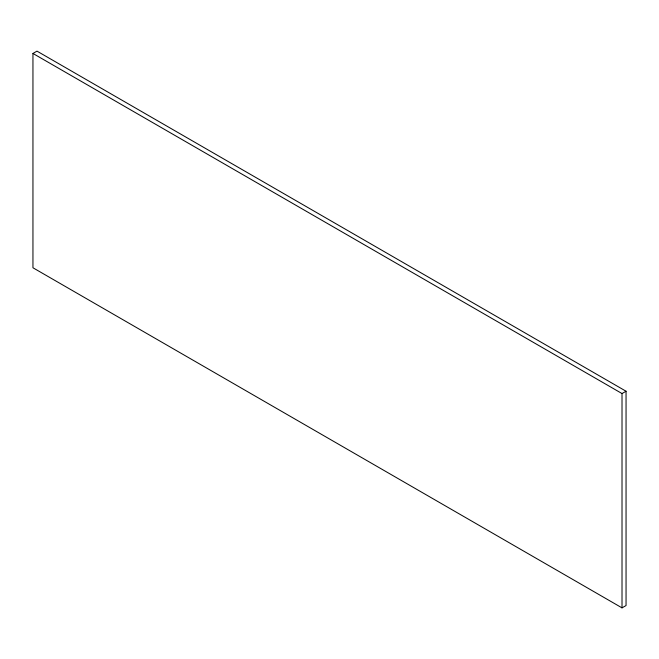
<?xml version="1.0" encoding="UTF-8"?>
<svg xmlns="http://www.w3.org/2000/svg" width="659" height="659" viewBox="0 0 659 659"><rect width="100%" height="100%" fill="white"/><g stroke="black" fill="none" stroke-linecap="round" stroke-linejoin="round"><path stroke-width="0.99" d="M32.95 53.461L36.986 51.13L626.05 391.232L626.05 605.539L622.014 607.87L32.95 267.768L32.95 53.461L622.014 393.555L626.05 391.232M622.014 393.555L622.014 607.87"/></g></svg>
